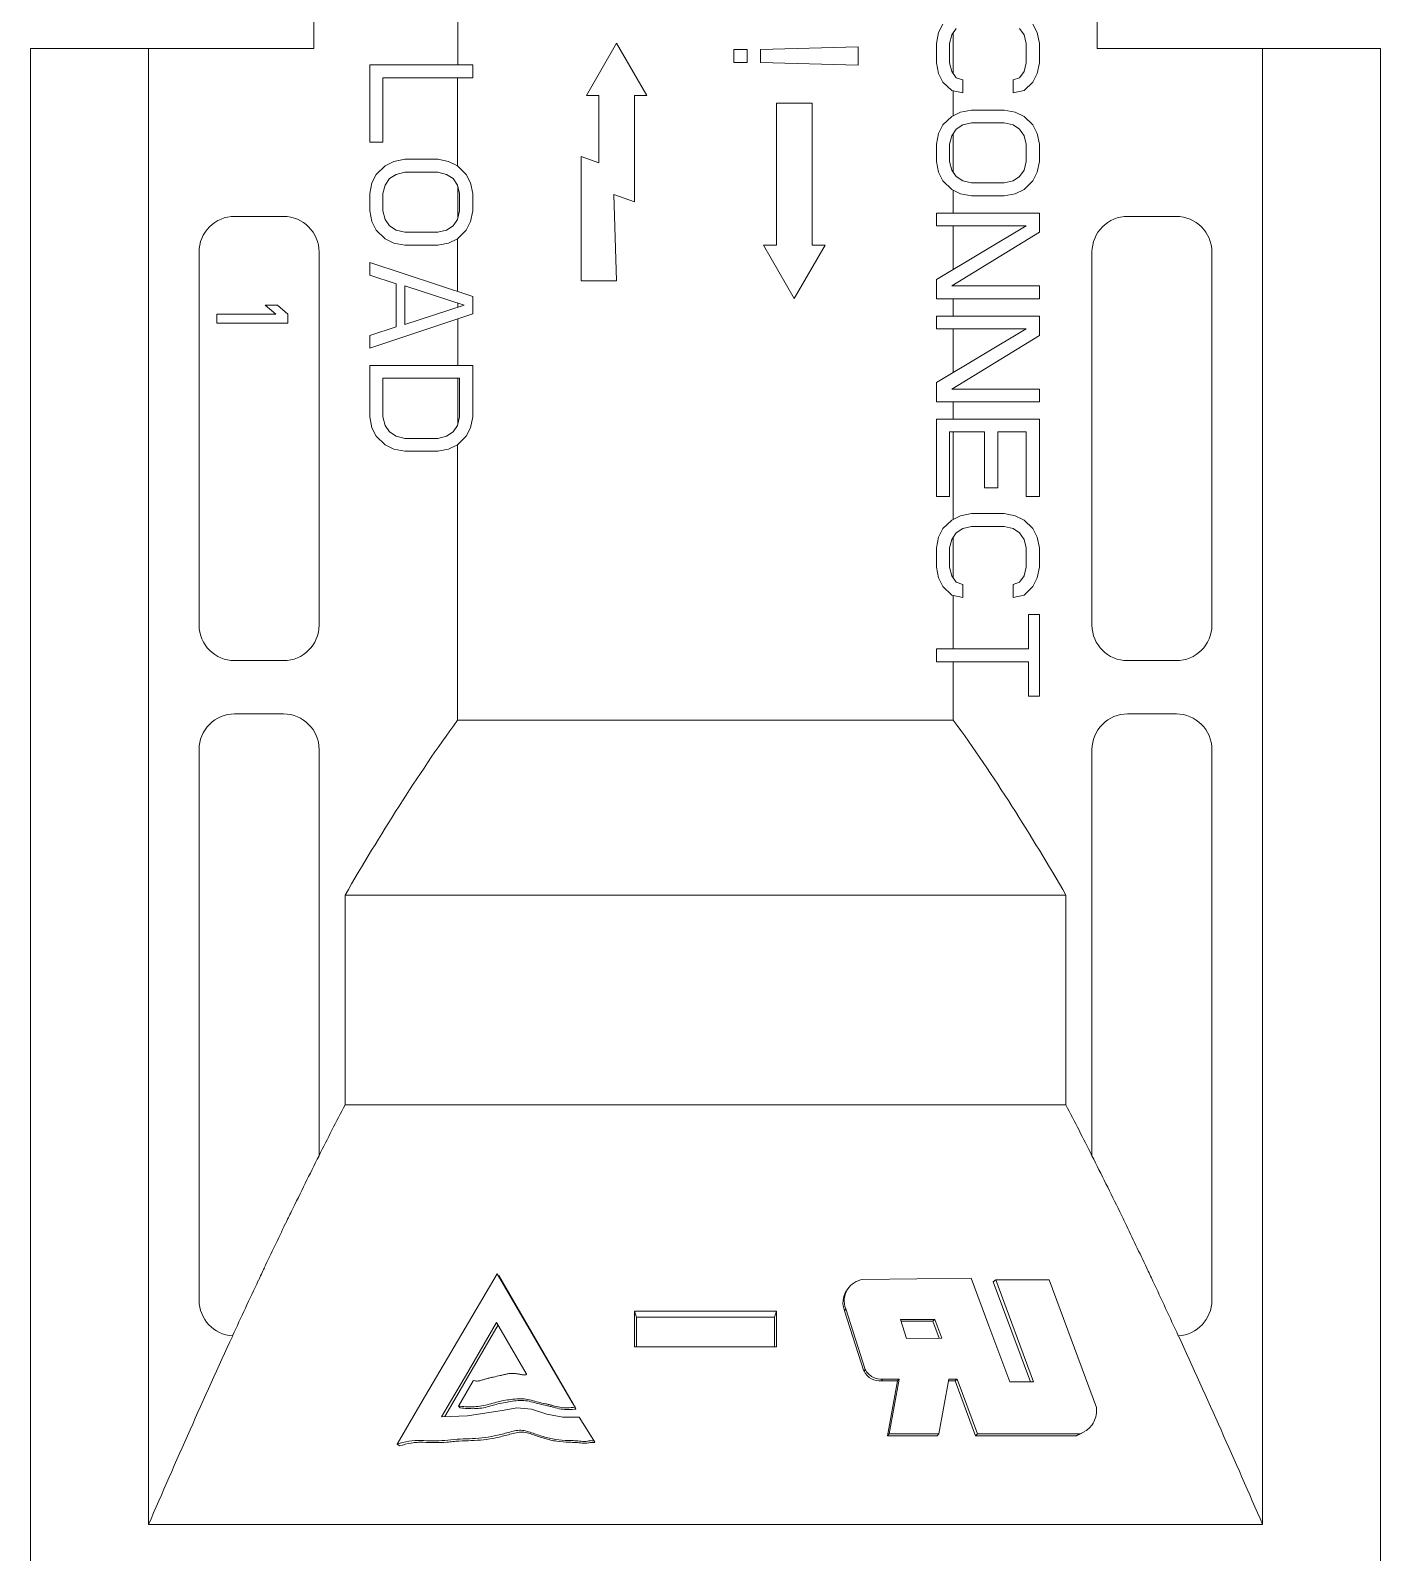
# Model space of a CAD drawing. Header units: millimetres. Extents: x -10.5 to 10.7, y -86.2 to 0.
# Drawn here: x -3.06 to 2.89, y -11.92 to -5.22 of the extents above; entities that cross this region are included whole.
import ezdxf

# ---------------------------------------------------------------- set-up
doc = ezdxf.new("R2010")
doc.units = ezdxf.units.MM
doc.layers.add('_TCH_MASK', color=7, linetype='Continuous', lineweight=0)
doc.layers.add('图框_标题栏属性', color=1, linetype='Continuous', lineweight=0)

# ---------------------------------------------------------------- blocks, each defined once
blk = doc.blocks.new('4')
at = {"layer": '_TCH_MASK', "color": 7, "linetype": 'Continuous'}
for p, q in [((3388.186, 4282.989), (3388.186, 4265.917)), ((3403.231, 4282.989), (3403.231, 4265.917)), ((3389.501, 4282.365), (3389.501, 4265.917)), ((3389.501, 4282.365), (3401.917, 4282.365)), ((3401.917, 4265.917), (3401.917, 4282.366)), ((3396.943, 4281.447), (3396.952, 4281.427)), ((3397.116, 4281.169), (3396.952, 4281.427)), ((3399.146, 4281.469), (3398.866, 4280.991)), ((3399.119, 4281.489), (3399.146, 4281.469)), ((3391.576, 4281.375), (3391.543, 4281.355)), ((3392.677, 4281.355), (3391.543, 4281.355)), ((3391.576, 4281.375), (3392.7, 4281.375)), ((3392.7, 4281.375), (3392.677, 4281.355)), ((3392.677, 4281.355), (3392.904, 4280.745)), ((3392.926, 4280.765), (3392.7, 4281.375)), ((3392.996, 4280.745), (3393.109, 4281.355)), ((3393.129, 4281.375), (3393.109, 4281.355)), ((3393.664, 4281.355), (3393.109, 4281.355)), ((3393.129, 4281.375), (3393.68, 4281.375)), ((3393.664, 4281.355), (3393.551, 4280.745)), ((3393.569, 4280.765), (3393.68, 4281.375)), ((3393.68, 4281.375), (3393.664, 4281.355)), ((3391.881, 4279.639), (3391.353, 4281.062)), ((3397.116, 4281.169), (3397.3, 4281.169)), ((3397.152, 4281.078), (3397.163, 4281.058)), ((3397.476, 4281.137), (3397.3, 4281.169)), ((3397.648, 4281.08), (3397.476, 4281.137)), ((3397.81, 4281.064), (3397.648, 4281.08)), ((3397.952, 4281.091), (3397.81, 4281.064)), ((3398.361, 4281.153), (3397.952, 4281.091)), ((3398.649, 4281.164), (3398.361, 4281.153)), ((3398.441, 4281.066), (3398.463, 4281.046)), ((3398.614, 4281.163), (3398.525, 4281.01)), ((3398.551, 4280.995), (3398.649, 4281.164)), ((3397.193, 4281.006), (3397.163, 4281.058)), ((3397.181, 4281.028), (3398.013, 4279.59)), ((3398.032, 4279.57), (3397.193, 4281.006)), ((3398.866, 4280.991), (3398.032, 4279.57)), ((3398.463, 4281.046), (3398.298, 4280.763)), ((3398.525, 4281.01), (3398.361, 4280.726)), ((3398.385, 4280.712), (3398.551, 4280.995)), ((3392.052, 4280.776), (3392.319, 4280.776)), ((3392.052, 4280.776), (3392.474, 4279.639)), ((3392.502, 4279.659), (3392.089, 4280.776)), ((3392.552, 4280.149), (3392.319, 4280.776)), ((3392.926, 4280.765), (3392.904, 4280.745)), ((3392.904, 4280.745), (3392.996, 4280.745)), ((3393, 4280.765), (3392.926, 4280.765)), ((3393.569, 4280.765), (3393.551, 4280.745)), ((3393.731, 4280.745), (3393.551, 4280.745)), ((3393.569, 4280.765), (3393.747, 4280.765)), ((3393.747, 4280.765), (3393.731, 4280.745)), ((3398.361, 4280.726), (3398.021, 4280.139)), ((3393.943, 4280.657), (3393.929, 4280.637)), ((3393.929, 4280.637), (3394.146, 4279.963)), ((3394.159, 4279.983), (3393.943, 4280.657)), ((3397.706, 4280.682), (3398.036, 4280.113)), ((3398.036, 4280.113), (3398.385, 4280.712)), ((3396.501, 4280.385), (3394.917, 4280.385)), ((3394.917, 4280.385), (3394.917, 4279.989)), ((3394.939, 4280.056), (3394.939, 4280.385)), ((3396.479, 4280.385), (3396.479, 4280.056)), ((3396.501, 4279.989), (3396.501, 4280.385)), ((3393.075, 4280.29), (3393.468, 4280.292)), ((3393.075, 4280.29), (3393.153, 4280.08)), ((3393.174, 4280.1), (3393.104, 4280.29)), ((3393.536, 4280.08), (3393.468, 4280.292)), ((3392.748, 4279.621), (3392.552, 4280.149)), ((3393.174, 4280.1), (3393.153, 4280.08)), ((3393.536, 4280.08), (3393.153, 4280.08)), ((3393.174, 4280.1), (3393.53, 4280.1)), ((3394.917, 4279.989), (3394.939, 4280.056)), ((3396.479, 4280.056), (3394.939, 4280.056)), ((3396.479, 4280.056), (3396.501, 4279.989)), ((3394.159, 4279.983), (3394.146, 4279.963)), ((3394.917, 4279.989), (3396.501, 4279.989)), ((3390.066, 4273.728), (3390.066, 4279.866)), ((3394.123, 4279.74), (3394.136, 4279.759)), ((3401.352, 4279.866), (3401.352, 4273.728)), ((3391.881, 4279.639), (3392.474, 4279.639)), ((3392.502, 4279.659), (3392.474, 4279.639)), ((3393.958, 4279.634), (3392.748, 4279.621)), ((3391.402, 4278.255), (3391.402, 4273.728)), ((3400.015, 4273.728), (3400.015, 4278.255)), ((3391.692, 4275.35), (3391.692, 4277.688)), ((3399.725, 4277.688), (3391.692, 4277.688)), ((3399.725, 4277.688), (3399.725, 4275.35)), ((3391.692, 4275.35), (3399.725, 4275.35)), ((3391.006, 4273.332), (3390.462, 4273.332)), ((3392.948, 4272.75), (3392.948, 4273.401)), ((3398.471, 4273.401), (3392.948, 4273.401)), ((3398.471, 4273.402), (3398.471, 4270.332)), ((3400.956, 4273.332), (3400.411, 4273.332)), ((3391.988, 4273.133), (3391.988, 4272.224)), ((3392.11, 4273.133), (3391.988, 4273.133)), ((3392.11, 4272.75), (3392.11, 4273.133)), ((3393.136, 4272.75), (3392.11, 4272.75)), ((3393.136, 4272.607), (3393.136, 4272.75)), ((3390.462, 4272.738), (3391.006, 4272.738)), ((3392.11, 4272.224), (3392.11, 4272.607)), ((3392.11, 4272.607), (3393.136, 4272.607)), ((3392.948, 4272.012), (3392.948, 4272.607)), ((3400.411, 4272.738), (3400.956, 4272.738)), ((3390.066, 4268.184), (3390.066, 4272.342)), ((3391.402, 4272.342), (3391.402, 4268.184)), ((3400.015, 4268.184), (3400.015, 4272.342)), ((3401.352, 4272.342), (3401.352, 4268.184)), ((3391.988, 4272.224), (3392.11, 4272.224)), ((3392.012, 4271.817), (3392.061, 4271.913)), ((3392.061, 4271.913), (3392.159, 4272.009)), ((3392.159, 4272.009), (3392.281, 4272.033)), ((3392.281, 4271.889), (3392.281, 4272.033)), ((3392.843, 4272.033), (3392.843, 4271.889)), ((3392.843, 4272.033), (3392.965, 4272.009)), ((3392.965, 4272.009), (3393.063, 4271.913)), ((3393.063, 4271.913), (3393.112, 4271.817)), ((3391.988, 4271.698), (3392.012, 4271.817)), ((3392.159, 4271.793), (3392.135, 4271.698)), ((3392.208, 4271.865), (3392.159, 4271.793)), ((3392.281, 4271.889), (3392.208, 4271.865)), ((3392.917, 4271.865), (3392.843, 4271.889)), ((3392.965, 4271.793), (3392.917, 4271.865)), ((3392.948, 4271.36), (3392.948, 4271.819)), ((3392.99, 4271.698), (3392.965, 4271.793)), ((3393.112, 4271.817), (3393.136, 4271.698)), ((3391.988, 4271.698), (3391.988, 4271.482)), ((3392.135, 4271.482), (3392.135, 4271.698)), ((3392.99, 4271.698), (3392.99, 4271.482)), ((3393.136, 4271.482), (3393.136, 4271.698)), ((3392.012, 4271.363), (3391.988, 4271.482)), ((3392.135, 4271.482), (3392.159, 4271.387)), ((3392.965, 4271.387), (3392.99, 4271.482)), ((3393.136, 4271.482), (3393.112, 4271.363)), ((3392.061, 4271.267), (3392.012, 4271.363)), ((3392.159, 4271.171), (3392.061, 4271.267)), ((3392.159, 4271.387), (3392.208, 4271.315)), ((3392.208, 4271.315), (3392.281, 4271.267)), ((3392.281, 4271.267), (3392.379, 4271.243)), ((3392.745, 4271.243), (3392.379, 4271.243)), ((3392.745, 4271.243), (3392.843, 4271.267)), ((3392.843, 4271.267), (3392.917, 4271.315)), ((3392.917, 4271.315), (3392.965, 4271.387)), ((3393.063, 4271.267), (3392.965, 4271.171)), ((3393.112, 4271.363), (3393.063, 4271.267)), ((3392.257, 4271.123), (3392.159, 4271.171)), ((3392.379, 4271.099), (3392.257, 4271.123)), ((3392.379, 4271.099), (3392.745, 4271.099)), ((3392.868, 4271.123), (3392.745, 4271.099)), ((3392.965, 4271.171), (3392.868, 4271.123)), ((3392.948, 4270.19), (3392.948, 4271.162)), ((3391.988, 4270.908), (3391.988, 4270.047)), ((3392.135, 4270.908), (3391.988, 4270.908)), ((3392.135, 4270.19), (3392.135, 4270.908)), ((3392.99, 4270.908), (3392.99, 4270.19)), ((3393.136, 4270.908), (3392.99, 4270.908)), ((3393.136, 4270.047), (3393.136, 4270.908)), ((3392.452, 4270.812), (3392.452, 4270.19)), ((3392.599, 4270.812), (3392.452, 4270.812)), ((3392.599, 4270.19), (3392.599, 4270.812)), ((3398.473, 4270.333), (3398.571, 4270.381)), ((3398.571, 4270.381), (3398.693, 4270.405)), ((3399.06, 4270.405), (3398.693, 4270.405)), ((3399.06, 4270.405), (3399.182, 4270.381)), ((3399.182, 4270.381), (3399.28, 4270.333)), ((3398.327, 4270.142), (3398.376, 4270.238)), ((3398.376, 4270.238), (3398.473, 4270.333)), ((3398.595, 4270.238), (3398.522, 4270.19)), ((3398.693, 4270.261), (3398.595, 4270.238)), ((3398.693, 4270.261), (3399.06, 4270.261)), ((3399.157, 4270.238), (3399.06, 4270.261)), ((3399.231, 4270.19), (3399.157, 4270.238)), ((3399.28, 4270.333), (3399.377, 4270.238)), ((3399.377, 4270.238), (3399.426, 4270.142)), ((3391.988, 4270.047), (3393.136, 4270.047)), ((3392.452, 4270.19), (3392.135, 4270.19)), ((3392.99, 4270.19), (3392.599, 4270.19)), ((3392.948, 4269.855), (3392.948, 4270.047)), ((3398.302, 4270.022), (3398.327, 4270.142)), ((3398.473, 4270.118), (3398.449, 4270.022)), ((3398.47, 4270.106), (3398.47, 4269.592)), ((3398.522, 4270.19), (3398.473, 4270.118)), ((3399.28, 4270.118), (3399.231, 4270.19)), ((3399.304, 4270.022), (3399.28, 4270.118)), ((3399.426, 4270.142), (3399.451, 4270.022)), ((3398.302, 4270.022), (3398.302, 4269.448)), ((3398.449, 4269.592), (3398.449, 4270.022)), ((3399.304, 4270.022), (3399.304, 4269.592)), ((3399.451, 4269.448), (3399.451, 4270.022)), ((3391.988, 4269.855), (3391.988, 4269.712)), ((3393.136, 4269.855), (3391.988, 4269.855)), ((3391.988, 4269.114), (3392.965, 4269.712)), ((3391.988, 4269.712), (3392.965, 4269.712)), ((3393.136, 4269.64), (3393.136, 4269.855)), ((3393.136, 4269.64), (3392.135, 4269.042)), ((3392.948, 4269.042), (3392.948, 4269.527)), ((3399.304, 4269.592), (3398.449, 4269.592)), ((3398.302, 4269.448), (3399.451, 4269.448)), ((3398.47, 4269.448), (3398.47, 4268.93)), ((3398.302, 4268.874), (3399.451, 4269.257)), ((3399.451, 4269.113), (3399.451, 4269.257)), ((3391.988, 4269.114), (3391.988, 4268.898)), ((3393.136, 4269.042), (3392.135, 4269.042)), ((3393.136, 4268.898), (3393.136, 4269.042)), ((3399.451, 4269.113), (3399.157, 4269.017)), ((3399.157, 4268.539), (3399.157, 4269.017)), ((3391.988, 4268.898), (3393.136, 4268.898)), ((3392.948, 4268.707), (3392.948, 4268.898)), ((3398.302, 4268.874), (3398.302, 4268.682)), ((3399.06, 4268.993), (3398.4, 4268.778)), ((3399.06, 4268.993), (3399.06, 4268.563)), ((3400.362, 4268.976), (3400.362, 4268.877)), ((3401.154, 4268.976), (3400.362, 4268.976)), ((3400.48, 4268.778), (3400.362, 4268.877)), ((3400.497, 4268.877), (3400.615, 4268.778)), ((3400.497, 4268.877), (3401.154, 4268.877)), ((3401.154, 4268.877), (3401.154, 4268.976)), ((3391.988, 4268.707), (3391.988, 4268.563)), ((3393.136, 4268.707), (3391.988, 4268.707)), ((3393.136, 4268.492), (3393.136, 4268.707)), ((3394.377, 4268.109), (3394.719, 4268.702)), ((3394.719, 4268.702), (3395.061, 4268.109)), ((3399.451, 4268.3), (3398.302, 4268.682)), ((3398.4, 4268.778), (3399.06, 4268.563)), ((3398.47, 4268.801), (3398.47, 4268.755)), ((3400.48, 4268.778), (3400.615, 4268.778)), ((3391.988, 4267.965), (3392.965, 4268.563)), ((3391.988, 4268.563), (3392.965, 4268.563)), ((3398.471, 4268.626), (3398.471, 4268.035)), ((3399.157, 4268.539), (3399.451, 4268.443)), ((3393.136, 4268.492), (3392.135, 4267.893)), ((3392.948, 4267.893), (3392.948, 4268.379)), ((3396.732, 4267.543), (3396.699, 4268.505)), ((3397.095, 4268.505), (3396.699, 4268.505)), ((3397.095, 4267.119), (3397.095, 4268.505)), ((3399.451, 4268.3), (3399.451, 4268.443)), ((3394.377, 4268.109), (3394.521, 4268.109)), ((3394.521, 4268.109), (3394.521, 4266.525)), ((3394.917, 4266.525), (3394.917, 4268.109)), ((3394.917, 4268.109), (3395.061, 4268.109)), ((3398.376, 4267.941), (3398.473, 4268.036)), ((3398.473, 4268.036), (3398.571, 4268.084)), ((3398.571, 4268.084), (3398.693, 4268.108)), ((3399.06, 4268.108), (3398.693, 4268.108)), ((3399.06, 4268.108), (3399.182, 4268.084)), ((3399.182, 4268.084), (3399.28, 4268.036)), ((3399.28, 4268.036), (3399.377, 4267.941)), ((3391.988, 4267.965), (3391.988, 4267.75)), ((3393.136, 4267.893), (3392.135, 4267.893)), ((3393.136, 4267.75), (3393.136, 4267.893)), ((3398.302, 4267.725), (3398.327, 4267.845)), ((3398.327, 4267.845), (3398.376, 4267.941)), ((3398.522, 4267.893), (3398.473, 4267.821)), ((3398.595, 4267.941), (3398.522, 4267.893)), ((3398.693, 4267.965), (3398.595, 4267.941)), ((3398.693, 4267.965), (3399.06, 4267.965)), ((3399.157, 4267.941), (3399.06, 4267.965)), ((3399.231, 4267.893), (3399.157, 4267.941)), ((3399.28, 4267.821), (3399.231, 4267.893)), ((3399.377, 4267.941), (3399.426, 4267.845)), ((3399.426, 4267.845), (3399.451, 4267.725)), ((3391.006, 4267.788), (3390.462, 4267.788)), ((3391.988, 4267.75), (3393.136, 4267.75)), ((3392.948, 4267.495), (3392.948, 4267.75)), ((3398.302, 4267.725), (3398.302, 4267.534)), ((3398.473, 4267.821), (3398.449, 4267.725)), ((3398.449, 4267.534), (3398.449, 4267.725)), ((3398.47, 4267.809), (3398.47, 4267.45)), ((3399.304, 4267.725), (3399.28, 4267.821)), ((3399.304, 4267.725), (3399.304, 4267.534)), ((3399.451, 4267.534), (3399.451, 4267.725)), ((3400.956, 4267.788), (3400.411, 4267.788)), ((3392.159, 4267.487), (3392.257, 4267.535)), ((3392.257, 4267.535), (3392.379, 4267.559)), ((3392.745, 4267.559), (3392.379, 4267.559)), ((3392.745, 4267.559), (3392.868, 4267.535)), ((3392.868, 4267.535), (3392.965, 4267.487)), ((3396.501, 4267.627), (3396.501, 4266.439)), ((3396.501, 4267.627), (3396.732, 4267.543)), ((3398.327, 4267.414), (3398.302, 4267.534)), ((3398.449, 4267.534), (3398.473, 4267.438)), ((3399.28, 4267.438), (3399.304, 4267.534)), ((3399.451, 4267.534), (3399.426, 4267.414)), ((3392.012, 4267.295), (3392.061, 4267.391)), ((3392.061, 4267.391), (3392.159, 4267.487)), ((3392.208, 4267.343), (3392.159, 4267.271)), ((3392.281, 4267.391), (3392.208, 4267.343)), ((3392.379, 4267.415), (3392.281, 4267.391)), ((3392.379, 4267.415), (3392.745, 4267.415)), ((3392.843, 4267.391), (3392.745, 4267.415)), ((3392.917, 4267.343), (3392.843, 4267.391)), ((3392.965, 4267.271), (3392.917, 4267.343)), ((3392.965, 4267.487), (3393.063, 4267.391)), ((3393.063, 4267.391), (3393.112, 4267.295)), ((3398.376, 4267.319), (3398.327, 4267.414)), ((3398.473, 4267.438), (3398.522, 4267.367)), ((3398.522, 4267.367), (3398.595, 4267.319)), ((3399.157, 4267.319), (3399.231, 4267.367)), ((3399.231, 4267.367), (3399.28, 4267.438)), ((3399.426, 4267.414), (3399.377, 4267.319)), ((3391.988, 4267.176), (3392.012, 4267.295)), ((3391.988, 4267.176), (3391.988, 4266.984)), ((3392.159, 4267.271), (3392.135, 4267.176)), ((3392.135, 4266.984), (3392.135, 4267.176)), ((3392.948, 4266.862), (3392.948, 4267.298)), ((3392.99, 4267.176), (3392.965, 4267.271)), ((3392.99, 4267.176), (3392.99, 4266.984)), ((3393.112, 4267.295), (3393.136, 4267.176)), ((3393.136, 4266.984), (3393.136, 4267.176)), ((3396.897, 4266.439), (3396.897, 4267.192)), ((3397.095, 4267.119), (3396.897, 4267.192)), ((3398.473, 4267.223), (3398.376, 4267.319)), ((3398.471, 4267.225), (3398.471, 4266.242)), ((3398.571, 4267.175), (3398.473, 4267.223)), ((3398.693, 4267.151), (3398.571, 4267.175)), ((3398.595, 4267.319), (3398.693, 4267.295)), ((3399.06, 4267.295), (3398.693, 4267.295)), ((3398.693, 4267.151), (3399.06, 4267.151)), ((3399.06, 4267.295), (3399.157, 4267.319)), ((3399.182, 4267.175), (3399.06, 4267.151)), ((3399.28, 4267.223), (3399.182, 4267.175)), ((3399.377, 4267.319), (3399.28, 4267.223)), ((3392.012, 4266.865), (3391.988, 4266.984)), ((3392.135, 4266.984), (3392.159, 4266.889)), ((3392.965, 4266.889), (3392.99, 4266.984)), ((3393.136, 4266.984), (3393.112, 4266.865)), ((3392.061, 4266.769), (3392.012, 4266.865)), ((3392.159, 4266.889), (3392.208, 4266.817)), ((3392.208, 4266.817), (3392.281, 4266.769)), ((3392.843, 4266.769), (3392.917, 4266.817)), ((3392.917, 4266.817), (3392.965, 4266.889)), ((3393.112, 4266.865), (3393.063, 4266.769)), ((3399.304, 4266.96), (3399.304, 4266.242)), ((3399.451, 4266.96), (3399.304, 4266.96)), ((3399.451, 4266.099), (3399.451, 4266.96)), ((3392.159, 4266.673), (3392.061, 4266.769)), ((3392.257, 4266.625), (3392.159, 4266.673)), ((3392.281, 4266.769), (3392.379, 4266.745)), ((3392.745, 4266.745), (3392.379, 4266.745)), ((3392.745, 4266.745), (3392.843, 4266.769)), ((3392.965, 4266.673), (3392.868, 4266.625)), ((3392.948, 4266.39), (3392.948, 4266.665)), ((3393.063, 4266.769), (3392.965, 4266.673)), ((3392.379, 4266.602), (3392.257, 4266.625)), ((3392.379, 4266.602), (3392.745, 4266.602)), ((3392.868, 4266.625), (3392.745, 4266.602)), ((3394.521, 4266.525), (3394.917, 4266.525)), ((3392.061, 4266.291), (3392.159, 4266.386)), ((3392.159, 4266.386), (3392.281, 4266.41)), ((3392.281, 4266.267), (3392.281, 4266.41)), ((3392.843, 4266.41), (3392.843, 4266.267)), ((3392.843, 4266.41), (3392.965, 4266.386)), ((3392.965, 4266.386), (3393.063, 4266.291)), ((3396.699, 4265.856), (3396.362, 4266.439)), ((3396.501, 4266.439), (3396.362, 4266.439)), ((3397.035, 4266.439), (3396.699, 4265.856)), ((3397.035, 4266.439), (3396.897, 4266.439)), ((3391.988, 4266.075), (3392.012, 4266.195)), ((3392.012, 4266.195), (3392.061, 4266.291)), ((3392.159, 4266.171), (3392.135, 4266.075)), ((3392.208, 4266.243), (3392.159, 4266.171)), ((3392.281, 4266.267), (3392.208, 4266.243)), ((3392.917, 4266.243), (3392.843, 4266.267)), ((3392.965, 4266.171), (3392.917, 4266.243)), ((3392.948, 4265.738), (3392.948, 4266.197)), ((3392.99, 4266.075), (3392.965, 4266.171)), ((3393.063, 4266.291), (3393.112, 4266.195)), ((3393.112, 4266.195), (3393.136, 4266.075)), ((3398.302, 4266.242), (3398.302, 4266.099)), ((3399.304, 4266.242), (3398.302, 4266.242)), ((3391.988, 4266.075), (3391.988, 4265.86)), ((3392.135, 4265.86), (3392.135, 4266.075)), ((3392.99, 4266.075), (3392.99, 4265.86)), ((3393.136, 4265.86), (3393.136, 4266.075)), ((3394.006, 4266.101), (3394.006, 4265.898)), ((3394.006, 4266.101), (3395.097, 4266.072)), ((3395.097, 4265.927), (3395.097, 4266.072)), ((3395.245, 4266.072), (3395.245, 4265.927)), ((3395.392, 4266.072), (3395.245, 4266.072)), ((3395.392, 4265.927), (3395.392, 4266.072)), ((3398.302, 4266.099), (3399.451, 4266.099)), ((3398.47, 4266.099), (3398.47, 4264.691)), ((3388.186, 4265.917), (3391.344, 4265.917)), ((3391.344, 4259.993), (3391.344, 4265.917)), ((3392.012, 4265.74), (3391.988, 4265.86)), ((3392.135, 4265.86), (3392.159, 4265.764)), ((3392.965, 4265.764), (3392.99, 4265.86)), ((3393.136, 4265.86), (3393.112, 4265.74)), ((3395.097, 4265.927), (3394.006, 4265.898)), ((3395.245, 4265.927), (3395.392, 4265.927)), ((3400.074, 4265.917), (3400.074, 4259.993)), ((3400.074, 4265.917), (3403.231, 4265.917)), ((3392.061, 4265.645), (3392.012, 4265.74)), ((3392.159, 4265.764), (3392.208, 4265.692)), ((3392.917, 4265.692), (3392.965, 4265.764)), ((3393.112, 4265.74), (3393.063, 4265.645))]:
    blk.add_line(p, q, dxfattribs=at)
for centre, radius, start, end in [((3486.751, 4324.493), 105.983, 203.42168, 204.66708), ((3304.654, 4324.499), 105.996, 335.33293, 336.57832), ((3391.623, 4281.093), 0.274, 106.8978, 121.3796), ((3391.655, 4281.116), 0.27, 107.0327, 121.39), ((3393.765, 4280.565), 0.2, 27.3828, 95.3747), ((3390.462, 4279.866), 0.396, 93.227, 180), ((3461.249, 4312.845), 77.946, 204.71022, 205.20395), ((3330.205, 4312.829), 77.907, 334.7914, 335.28985), ((3400.956, 4279.866), 0.396, 0, 86.7875), ((3393.934, 4279.894), 0.243, 326.3146, 21.5665), ((3455.066, 4309.944), 71.116, 205.20977, 205.34037), ((3336.424, 4309.909), 71.036, 334.65787, 334.78542), ((3449.319, 4307.216), 64.755, 205.33502, 205.82898), ((3342.007, 4307.259), 64.857, 334.18463, 334.66288), ((3444.618, 4304.946), 59.535, 205.8344, 205.96523), ((3438.856, 4302.129), 53.121, 205.9541, 206.7071), ((3352.606, 4302.107), 53.071, 333.2927, 334.0388), ((3346.751, 4304.97), 59.589, 334.02799, 334.17968), ((3430.741, 4298.045), 44.036, 206.7054, 207.5333), ((3360.677, 4298.044), 44.036, 332.4667, 333.2946), ((3390.462, 4273.728), 0.396, 180, 270), ((3391.006, 4273.728), 0.396, 270, 0), ((3400.411, 4273.728), 0.396, 180, 270), ((3400.956, 4273.728), 0.396, 270, 0), ((3390.462, 4272.342), 0.396, 90, 180), ((3391.006, 4272.342), 0.396, 0, 90), ((3400.411, 4272.342), 0.396, 90, 180), ((3400.956, 4272.342), 0.396, 0, 90), ((3390.462, 4268.184), 0.396, 180, 270), ((3391.006, 4268.184), 0.396, 270, 0), ((3400.411, 4268.184), 0.396, 180, 270), ((3400.956, 4268.184), 0.396, 270, 0)]:
    blk.add_arc(centre, radius, start, end, dxfattribs=at)
for points, knots in [([(3399.119, 4281.489), (3399.076, 4281.476), (3399.011, 4281.458), (3398.923, 4281.448), (3398.835, 4281.449), (3398.724, 4281.454), (3398.613, 4281.451), (3398.524, 4281.44), (3398.433, 4281.433), (3398.319, 4281.43), (3398.181, 4281.422), (3398.066, 4281.404), (3397.974, 4281.382), (3397.905, 4281.364), (3397.837, 4281.345), (3397.767, 4281.331), (3397.697, 4281.341), (3397.61, 4281.369), (3397.524, 4281.4), (3397.435, 4281.424), (3397.344, 4281.443), (3397.249, 4281.448), (3397.167, 4281.45), (3397.119, 4281.454), (3397.084, 4281.458), (3397.048, 4281.46), (3397.018, 4281.457), (3396.995, 4281.451), (3396.976, 4281.45), (3396.963, 4281.452), (3396.954, 4281.452), (3396.949, 4281.453), (3396.941, 4281.449), (3396.943, 4281.447)], [0, 0, 0, 0, 0.061139, 0.091196, 0.120892, 0.180433, 0.241073, 0.271911, 0.302775, 0.364519, 0.426931, 0.490415, 0.522546, 0.554842, 0.587222, 0.61932, 0.65062, 0.68155, 0.743578, 0.774894, 0.806487, 0.870515, 0.902784, 0.918898, 0.935025, 0.951222, 0.967546, 0.975767, 0.983926, 0.992028, 0.994071, 0.99605, 1, 1, 1, 1]), ([(3396.952, 4281.427), (3396.951, 4281.429), (3396.959, 4281.433), (3396.964, 4281.431), (3396.973, 4281.431), (3396.986, 4281.43), (3397.005, 4281.431), (3397.028, 4281.437), (3397.058, 4281.44), (3397.094, 4281.437), (3397.13, 4281.434), (3397.178, 4281.43), (3397.261, 4281.428), (3397.356, 4281.423), (3397.449, 4281.404), (3397.538, 4281.38), (3397.646, 4281.342), (3397.76, 4281.306), (3397.854, 4281.325), (3397.922, 4281.344), (3397.992, 4281.362), (3398.084, 4281.384), (3398.2, 4281.402), (3398.339, 4281.41), (3398.477, 4281.413), (3398.613, 4281.429), (3398.748, 4281.435), (3398.881, 4281.426), (3399.016, 4281.432), (3399.102, 4281.456), (3399.146, 4281.469)], [0, 0, 0, 0, 0.00394, 0.005921, 0.007965, 0.01607, 0.024232, 0.032455, 0.048783, 0.064986, 0.081118, 0.097238, 0.129518, 0.193571, 0.225178, 0.256509, 0.318569, 0.380584, 0.412692, 0.445079, 0.477378, 0.509514, 0.573008, 0.635439, 0.697188, 0.758897, 0.819571, 0.879111, 0.938888, 1, 1, 1, 1]), ([(3391.353, 4281.062), (3391.346, 4281.116), (3391.365, 4281.224), (3391.439, 4281.301), (3391.48, 4281.326)], [0, 0, 0, 0, 0.527428, 1, 1, 1, 1]), ([(3398.441, 4281.066), (3398.389, 4281.071), (3398.309, 4281.077), (3398.202, 4281.069), (3398.121, 4281.05), (3398.042, 4281.026), (3397.961, 4281.007), (3397.879, 4280.993), (3397.797, 4280.982), (3397.714, 4280.983), (3397.634, 4281), (3397.557, 4281.022), (3397.491, 4281.037), (3397.438, 4281.048), (3397.385, 4281.062), (3397.319, 4281.082), (3397.235, 4281.085), (3397.18, 4281.081), (3397.152, 4281.078)], [0, 0, 0, 0, 0.120691, 0.182546, 0.245577, 0.309289, 0.372892, 0.436307, 0.499598, 0.562157, 0.6239, 0.685503, 0.747535, 0.778656, 0.809684, 0.872102, 0.935587, 1, 1, 1, 1]), ([(3397.163, 4281.058), (3397.191, 4281.061), (3397.248, 4281.065), (3397.332, 4281.062), (3397.398, 4281.042), (3397.451, 4281.028), (3397.505, 4281.017), (3397.571, 4281.002), (3397.65, 4280.98), (3397.73, 4280.963), (3397.813, 4280.963), (3397.896, 4280.973), (3397.979, 4280.987), (3398.06, 4281.007), (3398.14, 4281.031), (3398.222, 4281.048), (3398.33, 4281.057), (3398.41, 4281.051), (3398.463, 4281.046)], [0, 0, 0, 0, 0.064407, 0.127911, 0.190327, 0.221365, 0.252495, 0.314539, 0.376136, 0.437905, 0.500449, 0.563707, 0.627115, 0.690723, 0.754394, 0.817453, 0.879292, 1, 1, 1, 1]), ([(3393.731, 4280.745), (3393.77, 4280.748), (3393.852, 4280.732), (3393.911, 4280.672), (3393.929, 4280.637)], [0, 0, 0, 0, 0.495909, 1, 1, 1, 1]), ([(3398.298, 4280.763), (3398.293, 4280.759), (3398.279, 4280.765), (3398.261, 4280.766), (3398.242, 4280.766), (3398.217, 4280.761), (3398.186, 4280.751), (3398.148, 4280.74), (3398.111, 4280.73), (3398.06, 4280.719), (3398.009, 4280.708), (3397.958, 4280.696), (3397.92, 4280.687), (3397.882, 4280.68), (3397.843, 4280.681), (3397.812, 4280.685), (3397.787, 4280.689), (3397.769, 4280.692), (3397.75, 4280.696), (3397.734, 4280.698), (3397.721, 4280.698), (3397.713, 4280.698), (3397.707, 4280.696), (3397.703, 4280.69), (3397.705, 4280.685), (3397.706, 4280.682)], [0, 0, 0, 0, 0.029771, 0.059749, 0.090267, 0.121351, 0.184602, 0.248044, 0.311247, 0.374374, 0.500877, 0.564309, 0.627835, 0.690923, 0.753067, 0.814555, 0.845182, 0.875819, 0.906528, 0.937407, 0.952986, 0.968737, 0.976914, 0.984841, 1, 1, 1, 1]), ([(3394.146, 4279.963), (3394.161, 4279.927), (3394.172, 4279.847), (3394.144, 4279.772), (3394.123, 4279.74)], [0, 0, 0, 0, 0.507631, 1, 1, 1, 1]), ([(3394.123, 4279.74), (3394.105, 4279.713), (3394.056, 4279.664), (3393.991, 4279.64), (3393.958, 4279.634)], [0, 0, 0, 0, 0.495021, 1, 1, 1, 1]), ([(3391.692, 4275.35), (3391.887, 4275.016), (3392.287, 4274.354), (3392.719, 4273.712), (3392.948, 4273.401)], [0, 0, 0, 0, 0.500013, 1, 1, 1, 1]), ([(3398.471, 4273.402), (3398.7, 4273.713), (3399.131, 4274.355), (3399.531, 4275.016), (3399.725, 4275.35)], [0, 0, 0, 0, 0.499987, 1, 1, 1, 1])]:
    blk.add_open_spline(points, degree=3, knots=knots, dxfattribs=at)
blk = doc.blocks.new('POS')
at = {"layer": '图框_标题栏属性', "color": 7, "linetype": 'ByBlock', "lineweight": 0, "xscale": 0.3953287953410093, "yscale": 0.3953287953410093, "zscale": 0.3953287953410093, "rotation": 179.9999999999999}
blk.add_blockref('4', (1342.3356, 1681.1438), dxfattribs=at)

msp = doc.modelspace()

# ---------------------------------------------------------------- block references
msp.add_blockref('POS', (0, 0))

doc.saveas('drawing.dxf')
